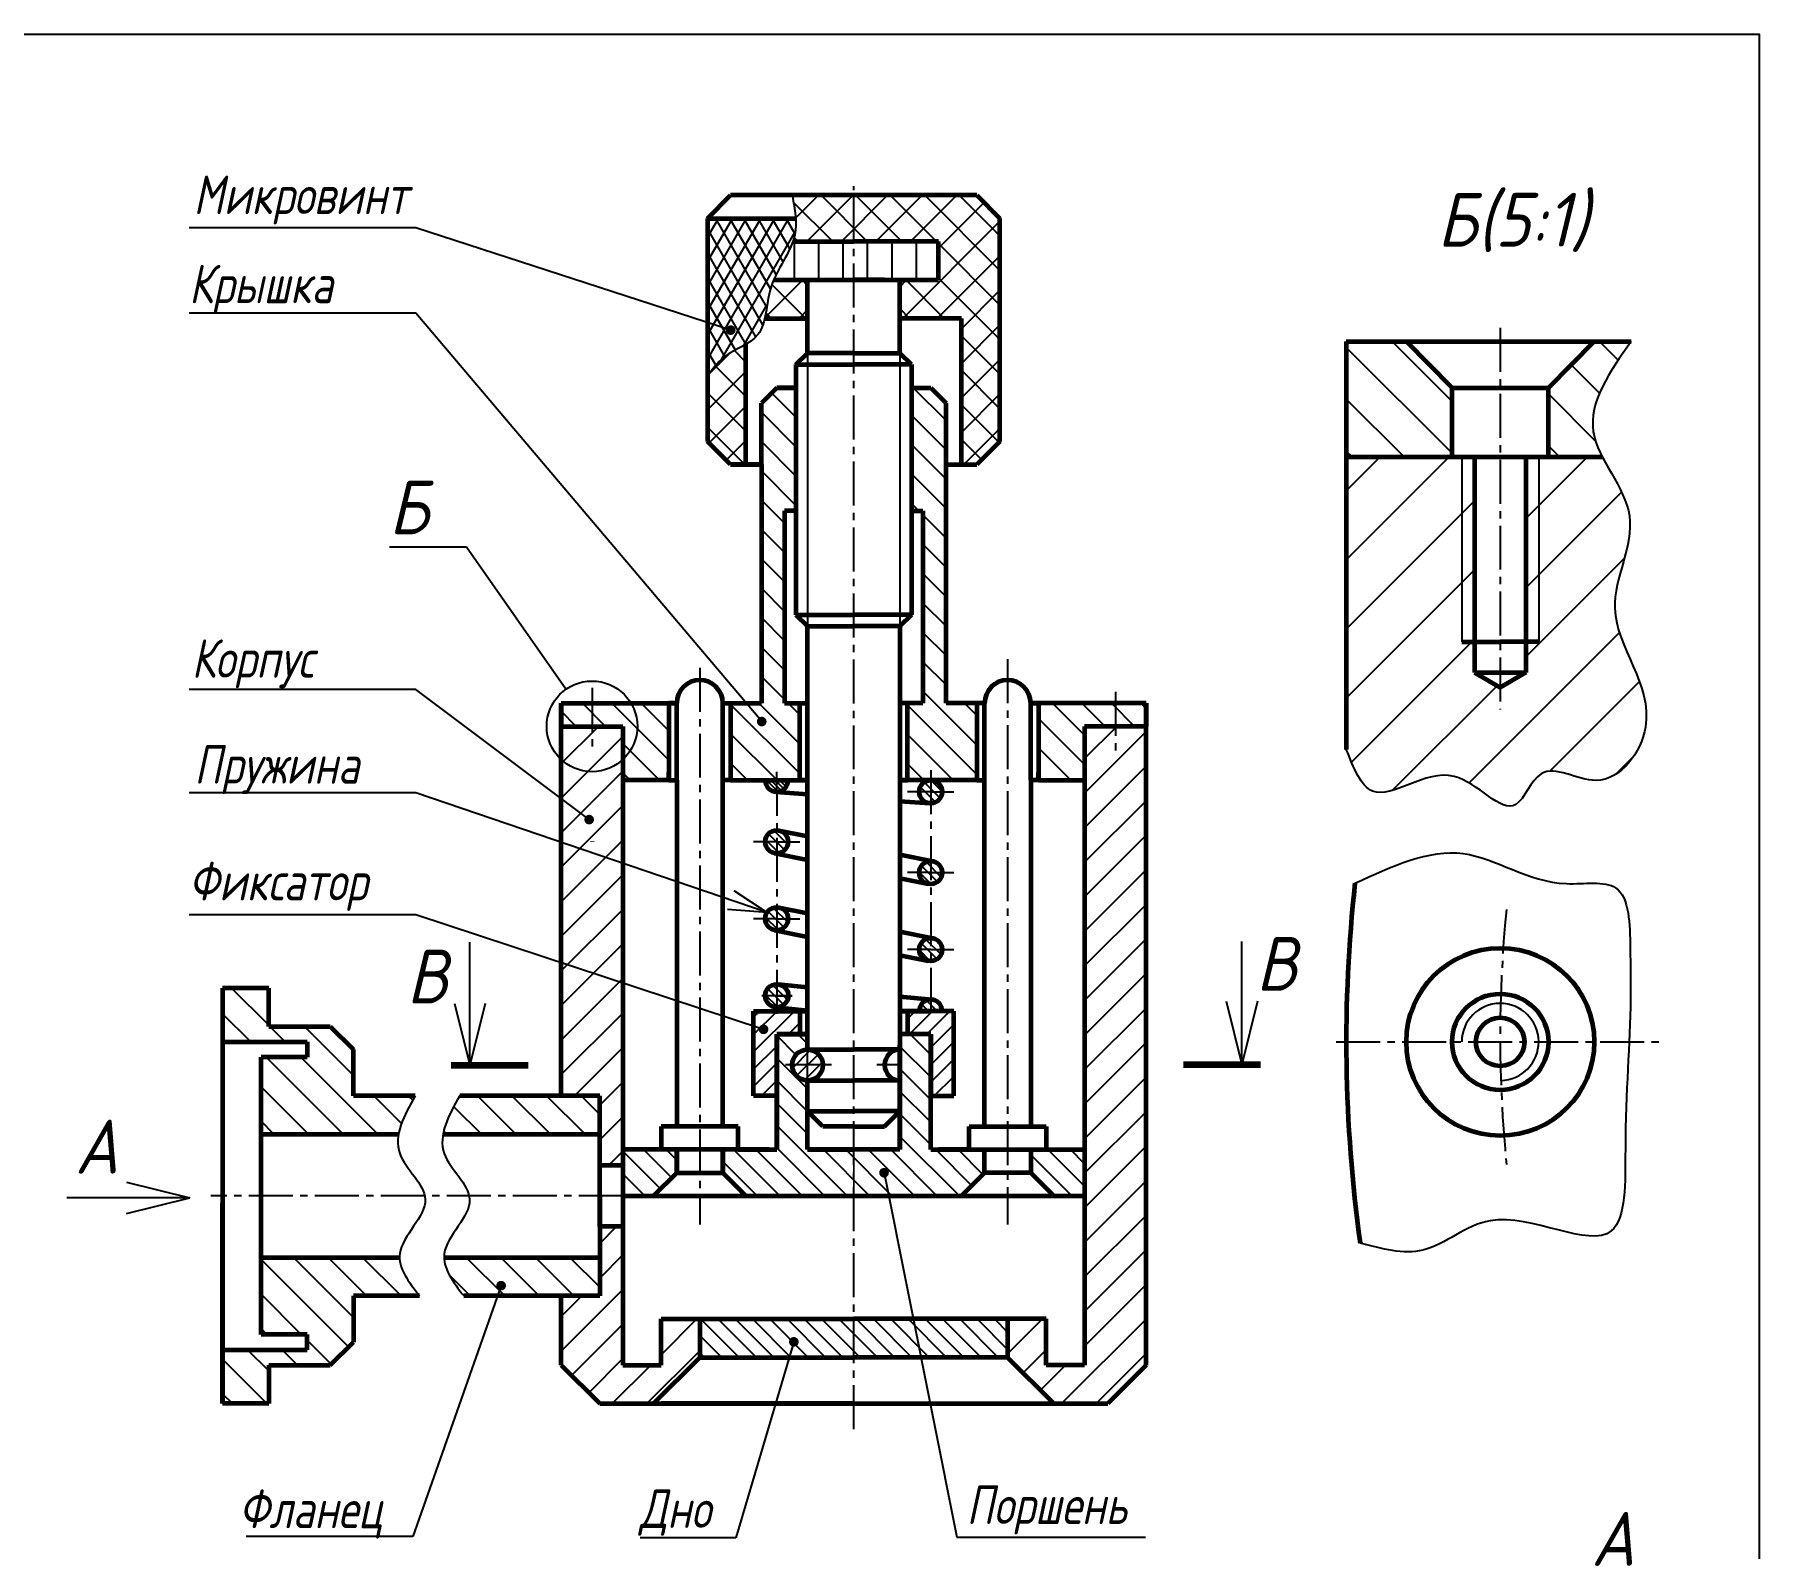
# Model space of a CAD drawing. Header units: millimetres. Extents: x 0 to 420, y 0 to 314.
# Drawn here: x 195.9 to 420, y 100.3 to 297 of the extents above; entities that cross this region are included whole.
import ezdxf

# ---------------------------------------------------------------- set-up
doc = ezdxf.new("R2010")
doc.units = ezdxf.units.MM
doc.header["$LTSCALE"] = 0.5
doc.linetypes.add('CENTER2', pattern=[28.575, 19.05, -3.175, 3.175, -3.175])
doc.layers.get('0').update_dxf_attribs({"linetype": 'CONTINUOUS', "lineweight": 60})
doc.styles.get("Standard").update_dxf_attribs({"font": 'isocpeui.ttf', "width": 0.9})
doc.dimstyles.new('ESKD_standart', dxfattribs={"dimtxt": 5, "dimasz": 5, "dimexe": 2, "dimexo": 0, "dimgap": 1, "dimtad": 1, "dimtoh": 1, "dimdec": 0, "dimzin": 1, "dimdsep": 46, "dimtxsty": 'Standard', "dimcen": 3, "dimdle": 1.25, "dimadec": 0, "dimazin": 0, "dimtfac": 1, "dimtdec": 0, "dimtmove": 0, "dimatfit": 3, "dimldrblk": 'DOT', "dimfxl": 0, "dimtvp": 1.5, "dimtolj": 1, "dimtzin": 1, "dimarcsym": 0})
pattern_1 = [(135, (12.7868, -8.8477), (-0.561266, -0.561266), [])]

msp = doc.modelspace()

# ---------------------------------------------------------------- hatches: boundary and pattern name
at = {"lineweight": -3}
h = msp.add_hatch(dxfattribs=at)
h.set_pattern_fill('ANSI37', style=0)
h.set_pattern_definition([(45, (12.7868, -8.8477), (-2.245064, 2.245064), []), (135, (12.7868, -8.8477), (-2.245064, -2.245064), [])])
h.paths.add_polyline_path([(321.32, 273.11), (318.32, 276.11), (302.32, 276.11), (302.32, 270.11), (313.32, 270.11), (313.32, 265.11), (308.32, 265.11), (308.32, 260.11), (316.32, 260.11), (316.32, 241.11), (318.32, 241.11), (321.32, 244.11)])
edge = h.paths.add_edge_path()
edge.add_line((302.32, 276.11), (294.35, 276.11))
edge.add_spline(control_points=[(294.36, 276.04), (294.54, 275.06), (294.71, 274.07), (294.76, 273.11)], knot_values=[0, 0, 0, 0, 2.880133, 2.880133, 2.880133, 2.880133], degree=3, periodic=0)
edge.add_spline(control_points=[(294.76, 273.11), (294.81, 272.38), (294.78, 271.35), (294.51, 270.39), (294.41, 270.11)], knot_values=[2.880133, 2.880133, 2.880133, 2.880133, 5.07879, 6.017923, 6.017923, 6.017923, 6.017923], degree=3, periodic=0)
edge.add_line((294.41, 270.11), (302.32, 270.11))
edge.add_line((302.32, 270.11), (302.32, 276.11))
edge = h.paths.add_edge_path()
edge.add_line((296.32, 265.11), (291.92, 265.11))
edge.add_spline(control_points=[(291.92, 265.11), (291.78, 264.77), (291.19, 263.18), (291.06, 261.36), (290.77, 260.11)], knot_values=[11.582371, 11.582371, 11.582371, 11.582371, 12.645876, 16.504937, 16.504937, 16.504937, 16.504937], degree=3, periodic=0)
edge.add_line((290.77, 260.11), (296.32, 260.11))
edge.add_line((296.32, 260.11), (296.32, 265.11))
edge = h.paths.add_edge_path()
edge.add_spline(control_points=[(288.32, 256.76), (287.39, 256.21), (285.27, 255.24), (283.96, 253.52), (283.32, 252.64)], knot_values=[21.007656, 21.007656, 21.007656, 21.007656, 24.212361, 27.456254, 27.456254, 27.456254, 27.456254], degree=3, periodic=0)
edge.add_line((283.32, 252.64), (283.32, 244.11))
edge.add_line((283.32, 244.11), (286.32, 241.11))
edge.add_line((286.32, 241.11), (288.32, 241.11))
edge.add_line((288.32, 241.11), (288.32, 256.76))
h = msp.add_hatch(dxfattribs=at)
h.set_pattern_fill('LINE', scale=0.5, angle=60, style=0)
h.set_pattern_definition([(60, (158.0794, -3.4119), (-1.374815, 0.79375), [])])
edge = h.paths.add_edge_path()
edge.add_spline(control_points=[(283.32, 252.64), (283.96, 253.52), (285.68, 255.79), (291.17, 257.46), (290.75, 264.92), (294.71, 269.2), (294.81, 272.38), (294.76, 273.11)], knot_values=[2.880133, 2.880133, 2.880133, 2.880133, 6.124026, 11.401674, 17.690511, 25.257597, 27.456254, 27.456254, 27.456254, 27.456254], degree=3, periodic=0)
edge.add_line((294.76, 273.11), (283.32, 273.11))
edge.add_line((283.32, 273.11), (283.32, 252.64))
h = msp.add_hatch(dxfattribs=at)
h.set_pattern_fill('LINE', scale=0.5, angle=300, style=0)
h.set_pattern_definition([(300, (158.0794, -3.4119), (1.374815, 0.79375), [])])
edge = h.paths.add_edge_path()
edge.add_spline(control_points=[(283.32, 252.64), (283.96, 253.52), (285.68, 255.79), (291.17, 257.46), (290.75, 264.92), (294.71, 269.2), (294.81, 272.38), (294.76, 273.11)], knot_values=[2.880133, 2.880133, 2.880133, 2.880133, 6.124026, 11.401674, 17.690511, 25.257597, 27.456254, 27.456254, 27.456254, 27.456254], degree=3, periodic=0)
edge.add_line((294.76, 273.11), (283.32, 273.11))
edge.add_line((283.32, 273.11), (283.32, 252.64))
at = {"linetype": 'Continuous', "lineweight": -3}
h = msp.add_hatch(dxfattribs=at)
h.set_pattern_fill('ANSI31', angle=45, style=0)
h.set_pattern_definition([(90, (158.0794, -3.412), (-3.175, 7e-16), [])])
h.paths.add_polyline_path([(313.32, 270.11), (309.31, 270.11, -0.155178), (309.91, 268.23, -0.332352), (307.58, 265.11), (313.32, 265.11)])
h.paths.add_polyline_path([(309.91, 268.23, 0.155178), (309.31, 270.11), (302.32, 270.11, 0.171649), (303.4, 268.23, 0.332352), (305.73, 265.11), (307.58, 265.11, 0.332352)])
h.paths.add_polyline_path([(303.4, 268.23, -0.155178), (304, 270.11), (302.32, 270.11), (302.32, 265.11), (305.73, 265.11, -0.332352)], flags=17)
edge = h.paths.add_edge_path()
edge.add_line((302.32, 270.11), (294.41, 270.11))
edge.add_spline(control_points=[(294.41, 270.11), (293.83, 268.43), (292.67, 266.87), (291.92, 265.11)], knot_values=[6.017923, 6.017923, 6.017923, 6.017923, 11.582371, 11.582371, 11.582371, 11.582371], degree=3, periodic=0)
edge.add_line((291.92, 265.11), (302.32, 265.11))
edge.add_line((302.32, 265.11), (302.32, 270.11))
at = {"lineweight": -3}
h = msp.add_hatch(dxfattribs=at)
h.set_pattern_fill('ANSI31', scale=1.5, angle=90, style=0)
h.set_pattern_definition([(135, (4.0784, -7.789), (-3.367596, -3.367596), [])])
h.paths.add_polyline_path([(380.07, 253.33), (376.32, 257.11), (366.32, 257.11), (366.32, 242.11), (380.07, 242.11)])
h.paths.add_polyline_path([(398.51, 257.11), (392.57, 251.11), (392.57, 242.11), (399.6, 242.11), (399.57, 242.17), (399.54, 242.22), (399.51, 242.28), (399.48, 242.34), (399.45, 242.4), (399.42, 242.46), (399.4, 242.51), (399.37, 242.57), (399.34, 242.63), (399.31, 242.69), (399.28, 242.74), (399.26, 242.8), (399.23, 242.86), (399.2, 242.92), (399.18, 242.97), (399.15, 243.03), (399.13, 243.09), (399.1, 243.15), (399.08, 243.2), (399.05, 243.26), (399.03, 243.32), (399, 243.38), (398.98, 243.44), (398.96, 243.49), (398.93, 243.55), (398.91, 243.61), (398.89, 243.67), (398.87, 243.72), (398.84, 243.78), (398.82, 243.84), (398.8, 243.9), (398.78, 243.95), (398.76, 244.01), (398.74, 244.07), (398.72, 244.13), (398.7, 244.19), (398.68, 244.24), (398.67, 244.3), (398.65, 244.36), (398.63, 244.42), (398.61, 244.47), (398.6, 244.53), (398.58, 244.59), (398.57, 244.65), (398.55, 244.71), (398.54, 244.76), (398.52, 244.82), (398.51, 244.88), (398.49, 244.94), (398.48, 244.99), (398.47, 245.05), (398.46, 245.11), (398.45, 245.17), (398.43, 245.23), (398.42, 245.28), (398.41, 245.34), (398.4, 245.4), (398.4, 245.46), (398.39, 245.52), (398.38, 245.57), (398.37, 245.63), (398.36, 245.69), (398.36, 245.75), (398.35, 245.81), (398.35, 245.86), (398.34, 245.92), (398.34, 245.98), (398.33, 246.04), (398.33, 246.1), (398.33, 246.15), (398.32, 246.21), (398.32, 246.27), (398.32, 246.33), (398.32, 246.39), (398.32, 246.44), (398.32, 246.5), (398.32, 246.56), (398.32, 246.62), (398.32, 246.68), (398.32, 246.74), (398.32, 246.79), (398.33, 246.85), (398.33, 246.91), (398.33, 246.97), (398.34, 247.03), (398.34, 247.09), (398.35, 247.14), (398.35, 247.2), (398.36, 247.26), (398.36, 247.32), (398.37, 247.38), (398.38, 247.44), (398.38, 247.49), (398.39, 247.55), (398.4, 247.61), (398.41, 247.67), (398.42, 247.73), (398.43, 247.79), (398.44, 247.84), (398.45, 247.9), (398.46, 247.96), (398.47, 248.02), (398.48, 248.08), (398.49, 248.14), (398.5, 248.2), (398.51, 248.25), (398.53, 248.31), (398.54, 248.37), (398.55, 248.43), (398.57, 248.49), (398.58, 248.55), (398.6, 248.61), (398.61, 248.66), (398.63, 248.72), (398.64, 248.78), (398.66, 248.84), (398.68, 248.9), (398.69, 248.96), (398.71, 249.02), (398.73, 249.07), (398.75, 249.13), (398.77, 249.19), (398.78, 249.25), (398.8, 249.31), (398.82, 249.37), (398.84, 249.43), (398.86, 249.48), (398.88, 249.54), (398.9, 249.6), (398.92, 249.66), (398.95, 249.72), (398.97, 249.78), (398.99, 249.84), (399.01, 249.9), (399.04, 249.96), (399.06, 250.01), (399.08, 250.07), (399.11, 250.13), (399.13, 250.19), (399.15, 250.25), (399.18, 250.31), (399.2, 250.37), (399.23, 250.43), (399.25, 250.48), (399.28, 250.54), (399.3, 250.6), (399.33, 250.66), (399.36, 250.72), (399.38, 250.78), (399.41, 250.84), (399.44, 250.9), (399.47, 250.96), (399.49, 251.01), (399.52, 251.07), (399.55, 251.13), (399.58, 251.19), (399.61, 251.25), (399.64, 251.31), (399.67, 251.37), (399.7, 251.43), (399.73, 251.49), (399.76, 251.55), (399.79, 251.6), (399.82, 251.66), (399.85, 251.72), (399.88, 251.78), (399.91, 251.84), (399.94, 251.9), (399.97, 251.96), (400.01, 252.02), (400.04, 252.08), (400.07, 252.14), (400.1, 252.19), (400.14, 252.25), (400.17, 252.31), (400.2, 252.37), (400.24, 252.43), (400.27, 252.49), (400.3, 252.55), (400.34, 252.61), (400.37, 252.67), (400.41, 252.73), (400.44, 252.79), (400.48, 252.84), (400.51, 252.9), (400.55, 252.96), (400.58, 253.02), (400.62, 253.08), (400.65, 253.14), (400.69, 253.2), (400.73, 253.26), (400.76, 253.32), (400.8, 253.38), (400.84, 253.44), (400.87, 253.49), (400.91, 253.55), (400.95, 253.61), (400.98, 253.67), (401.02, 253.73), (401.06, 253.79), (401.1, 253.85), (401.13, 253.91), (401.17, 253.97), (401.21, 254.03), (401.25, 254.09), (401.29, 254.15), (401.32, 254.21), (401.36, 254.26), (401.4, 254.32), (401.44, 254.38), (401.48, 254.44), (401.52, 254.5), (401.56, 254.56), (401.6, 254.62), (401.64, 254.68), (401.68, 254.74), (401.72, 254.8), (401.76, 254.86), (401.8, 254.92), (401.84, 254.97), (401.88, 255.03), (401.92, 255.09), (401.96, 255.15), (402, 255.21), (402.04, 255.27), (402.08, 255.33), (402.12, 255.39), (402.16, 255.45), (402.2, 255.51), (402.24, 255.57), (402.28, 255.63), (402.32, 255.69), (402.36, 255.75), (402.4, 255.8), (402.44, 255.86), (402.49, 255.92), (402.53, 255.98), (402.57, 256.04), (402.61, 256.1), (402.65, 256.16), (402.69, 256.22), (402.73, 256.28), (402.77, 256.34), (402.82, 256.4), (402.86, 256.46), (402.9, 256.52), (402.94, 256.58), (402.98, 256.63), (403.02, 256.69), (403.07, 256.75), (403.11, 256.81), (403.15, 256.87), (403.19, 256.93), (403.23, 256.99), (403.27, 257.05), (403.32, 257.11)])
at = {"lineweight": -3, "ltscale": 0.3}
h = msp.add_hatch(dxfattribs=at)
h.set_pattern_fill('ANSI31', scale=0.85, angle=90, style=0)
h.set_pattern_definition([(135, (12.7868, -8.8477), (-1.908304, -1.908304), [])])
h.paths.add_polyline_path([(273.39, 210.11), (268.32, 210.11), (268.32, 207.11), (272.32, 207.11), (272.32, 202.78, 0.209097), (274.21, 207.11, 0.13436)])
h.paths.add_polyline_path([(268.32, 210.11), (264.32, 210.11), (264.32, 207.11), (268.32, 207.11)])
h.paths.add_polyline_path([(278.32, 210.11), (273.39, 210.11, -0.13436), (274.21, 207.11, -0.209097), (272.32, 202.78), (272.32, 200.11), (278.32, 200.11)])
h.paths.add_polyline_path([(295.32, 210.11), (293.32, 210.11), (293.32, 235.11), (294.82, 235.11), (294.82, 251.11), (292.32, 251.11), (290.32, 249.11), (290.32, 241.11), (290.32, 210.11), (286.32, 210.11), (286.32, 200.11), (295.32, 200.11)])
h.paths.add_polyline_path([(314.32, 241.11), (314.32, 249.11), (312.32, 251.11), (309.82, 251.11), (309.82, 235.11), (311.32, 235.11), (311.32, 210.11), (309.32, 210.11), (309.32, 200.11), (318.32, 200.11), (318.32, 210.11), (314.32, 210.11)])
h.paths.add_polyline_path([(336.32, 210.11), (326.32, 210.11), (326.32, 200.11), (332.32, 200.11), (332.32, 207.11), (336.32, 207.11)])
h.paths.add_polyline_path([(340.32, 210.11), (336.32, 210.11), (336.32, 207.11), (340.32, 207.11)])
at = {"lineweight": -3}
h = msp.add_hatch(dxfattribs=at)
h.set_pattern_fill('ANSI31', scale=2, style=0)
h.set_pattern_definition([(45, (4.0784, -7.789), (-4.49013, 4.49013), [])])
h.paths.add_polyline_path([(382.98, 214.11), (382.98, 218.11), (381.32, 218.11), (381.32, 242.11), (366.32, 242.11), (366.32, 204.11), (366.46, 203.74), (366.61, 203.37), (366.76, 203.01), (366.91, 202.65), (367.06, 202.3), (367.21, 201.95), (367.37, 201.61), (367.53, 201.29), (367.69, 200.97), (367.86, 200.67), (368.03, 200.38), (368.21, 200.1), (368.39, 199.85), (368.58, 199.61), (368.77, 199.39), (368.97, 199.19), (369.18, 199.02), (369.4, 198.87), (369.63, 198.75), (369.86, 198.65), (370.11, 198.58), (370.36, 198.53), (370.62, 198.51), (370.89, 198.51), (371.16, 198.53), (371.45, 198.57), (371.74, 198.63), (372.03, 198.7), (372.34, 198.79), (372.65, 198.89), (372.96, 198.99), (373.28, 199.11), (373.6, 199.23), (373.93, 199.36), (374.27, 199.49), (374.6, 199.62), (374.94, 199.76), (375.29, 199.89), (375.63, 200.02), (375.98, 200.14), (376.34, 200.26), (376.69, 200.37), (377.04, 200.47), (377.4, 200.55), (377.76, 200.63), (378.11, 200.68), (378.47, 200.73), (378.83, 200.75), (379.18, 200.75), (379.54, 200.73), (379.9, 200.69), (380.25, 200.62), (380.6, 200.53), (380.95, 200.41), (381.3, 200.27), (381.64, 200.11), (381.98, 199.93), (382.32, 199.74), (382.66, 199.53), (382.99, 199.31), (383.32, 199.09), (383.64, 198.87), (383.96, 198.64), (384.28, 198.41), (384.59, 198.19), (384.9, 197.97), (385.2, 197.77), (385.49, 197.57), (385.78, 197.39), (386.07, 197.23), (386.35, 197.08), (386.62, 196.96), (386.89, 196.86), (387.15, 196.8), (387.4, 196.76), (387.64, 196.75), (387.88, 196.78), (388.11, 196.85), (388.34, 196.96), (388.55, 197.11), (388.76, 197.3), (388.96, 197.52), (389.16, 197.77), (389.36, 198.04), (389.55, 198.33), (389.75, 198.63), (389.94, 198.94), (390.14, 199.25), (390.34, 199.55), (390.55, 199.85), (390.76, 200.13), (390.98, 200.39), (391.21, 200.62), (391.45, 200.82), (391.7, 200.99), (391.96, 201.12), (392.23, 201.21), (392.52, 201.27), (392.81, 201.29), (393.12, 201.3), (393.43, 201.27), (393.75, 201.23), (394.07, 201.17), (394.4, 201.09), (394.74, 201), (395.08, 200.9), (395.42, 200.8), (395.77, 200.69), (396.12, 200.58), (396.47, 200.48), (396.82, 200.38), (397.17, 200.29), (397.52, 200.21), (397.87, 200.15), (398.22, 200.11), (398.56, 200.08), (398.9, 200.09), (399.23, 200.11), (399.56, 200.16), (399.88, 200.24), (400.2, 200.33), (400.51, 200.45), (400.82, 200.59), (401.11, 200.75), (401.4, 200.93), (401.69, 201.13), (401.96, 201.34), (402.23, 201.57), (402.49, 201.81), (402.74, 202.06), (402.98, 202.33), (403.21, 202.62), (403.43, 202.91), (403.64, 203.21), (403.84, 203.52), (404.02, 203.84), (404.2, 204.16), (404.37, 204.49), (404.52, 204.83), (404.66, 205.17), (404.79, 205.52), (404.9, 205.86), (405, 206.21), (405.09, 206.55), (405.16, 206.9), (405.22, 207.24), (405.26, 207.59), (405.29, 207.93), (405.31, 208.26), (405.31, 208.6), (405.3, 208.93), (405.28, 209.27), (405.25, 209.6), (405.21, 209.93), (405.16, 210.25), (405.1, 210.58), (405.03, 210.9), (404.95, 211.23), (404.86, 211.55), (404.77, 211.87), (404.67, 212.19), (404.56, 212.51), (404.45, 212.82), (404.33, 213.14), (404.21, 213.45), (404.09, 213.77), (403.96, 214.08), (403.82, 214.4), (403.69, 214.71), (403.55, 215.02), (403.42, 215.33), (403.28, 215.64), (403.14, 215.95), (403, 216.26), (402.87, 216.57), (402.73, 216.88), (402.6, 217.19), (402.47, 217.5), (402.34, 217.81), (402.22, 218.12), (402.1, 218.43), (401.99, 218.74), (401.88, 219.05), (401.77, 219.36), (401.68, 219.67), (401.59, 219.98), (401.5, 220.29), (401.43, 220.61), (401.36, 220.92), (401.31, 221.24), (401.26, 221.55), (401.23, 221.87), (401.2, 222.18), (401.19, 222.5), (401.18, 222.82), (401.19, 223.14), (401.21, 223.46), (401.24, 223.79), (401.28, 224.11), (401.32, 224.43), (401.38, 224.76), (401.44, 225.08), (401.51, 225.41), (401.58, 225.74), (401.66, 226.06), (401.74, 226.39), (401.82, 226.72), (401.91, 227.05), (402, 227.37), (402.09, 227.7), (402.18, 228.03), (402.28, 228.36), (402.37, 228.69), (402.46, 229.02), (402.54, 229.34), (402.63, 229.67), (402.71, 230), (402.79, 230.33), (402.86, 230.65), (402.93, 230.98), (402.99, 231.3), (403.04, 231.63), (403.08, 231.95), (403.12, 232.27), (403.15, 232.6), (403.17, 232.92), (403.18, 233.24), (403.17, 233.56), (403.16, 233.88), (403.13, 234.19), (403.09, 234.51), (403.03, 234.82), (402.97, 235.14), (402.89, 235.45), (402.8, 235.76), (402.69, 236.07), (402.58, 236.38), (402.46, 236.69), (402.33, 237), (402.2, 237.3), (402.05, 237.61), (401.9, 237.91), (401.75, 238.21), (401.59, 238.52), (401.43, 238.82), (401.26, 239.12), (401.09, 239.42), (400.92, 239.72), (400.75, 240.02), (400.58, 240.32), (400.41, 240.62), (400.24, 240.92), (400.07, 241.22), (399.91, 241.51), (399.75, 241.81), (399.6, 242.11), (391.32, 242.11), (391.32, 218.11), (389.65, 218.11), (389.65, 214.11), (386.32, 212.15)])
h.paths.add_polyline_path([(382.98, 218.11), (382.98, 242.11), (381.32, 242.11), (381.32, 218.11)])
h.paths.add_polyline_path([(389.65, 242.11), (389.65, 218.11), (391.32, 218.11), (391.32, 242.11)])
at = {"lineweight": -3, "ltscale": 0.3}
h = msp.add_hatch(dxfattribs=at)
h.set_pattern_fill('ANSI31', style=0)
h.set_pattern_definition([(45, (12.7868, -8.8477), (-2.245064, 2.245064), [])])
h.paths.add_polyline_path([(272.32, 202.78, -0.391485), (264.32, 202.78), (264.32, 159.11), (269.32, 159.11), (269.32, 150.11), (272.32, 150.11), (272.32, 152.11)])
h.paths.add_polyline_path([(272.32, 202.78), (272.32, 207.11), (264.32, 207.11), (264.32, 202.78, 0.391485)])
h.paths.add_polyline_path([(269.32, 133.11), (264.32, 133.11), (264.32, 124.11), (269.32, 119.11), (276.32, 119.11), (282.32, 125.11), (282.32, 130.11), (277.32, 130.11), (277.32, 124.11), (272.32, 124.11), (272.32, 142.11), (269.32, 142.11)])
h.paths.add_polyline_path([(328.32, 119.11), (335.32, 119.11), (340.32, 124.11), (340.32, 207.11), (332.32, 207.11), (332.32, 124.11), (327.32, 124.11), (327.32, 130.11), (322.32, 130.11), (322.32, 125.11)])
at = {"lineweight": -3}
h = msp.add_hatch(dxfattribs=at)
h.set_pattern_fill('ANSI31', scale=0.25, angle=90, style=0)
h.set_pattern_definition(pattern_1)
edge = h.paths.add_edge_path()
edge.add_arc((312.32, 198.61), 1.5, 0, 360)
edge = h.paths.add_edge_path()
edge.add_arc((312.32, 188.11), 1.5, 0, 360)
edge = h.paths.add_edge_path()
edge.add_arc((292.31, 192.11), 1.5, 0, 360)
edge = h.paths.add_edge_path()
edge.add_arc((292.31, 200.11), 1.5, 180, 360)
h = msp.add_hatch(dxfattribs=at)
h.set_pattern_fill('ANSI31', scale=0.25, angle=90, style=0)
h.paths.add_polyline_path([(293.81, 200.11), (292.31, 200.11), (292.31, 198.61, 0.414204)])
h.paths.add_polyline_path([(292.31, 200.11), (290.81, 200.11, 0.414223), (292.31, 198.61)])
h = msp.add_hatch(dxfattribs=at)
h.set_pattern_fill('ANSI31', scale=0.25, angle=90, style=0)
h.set_pattern_definition(pattern_1)
edge = h.paths.add_edge_path()
edge.add_arc((292.31, 182.11), 1.5, 0, 360)
edge = h.paths.add_edge_path()
edge.add_arc((312.32, 178.11), 1.5, 0, 360)
at = {"lineweight": -3, "ltscale": 0.3}
h = msp.add_hatch(dxfattribs=at)
h.set_pattern_fill('ANSI31', angle=90, style=0)
h.set_pattern_definition([(135, (12.7868, -8.8477), (-2.245064, -2.245064), [])])
edge = h.paths.add_edge_path()
edge.add_spline(control_points=[(245.91, 133.11), (244.62, 134.77), (243.34, 136.43), (243.31, 138.11)], knot_values=[22.899261, 22.899261, 22.899261, 22.899261, 28.422515, 28.422515, 28.422515, 28.422515], degree=3, periodic=0)
edge.add_line((243.31, 138.11), (225.32, 138.11))
edge.add_line((225.32, 138.11), (225.32, 128.11))
edge.add_line((225.32, 128.11), (231.32, 128.11))
edge.add_line((231.32, 128.11), (231.32, 126.11))
edge.add_line((231.32, 126.11), (220.32, 126.11))
edge.add_line((220.32, 126.11), (220.32, 119.11))
edge.add_line((220.32, 119.11), (226.32, 119.11))
edge.add_line((226.32, 119.11), (226.32, 124.11))
edge.add_line((226.32, 124.11), (234.32, 124.11))
edge.add_line((234.32, 124.11), (237.32, 127.11))
edge.add_line((237.32, 127.11), (237.32, 133.11))
edge.add_line((237.32, 133.11), (245.91, 133.11))
edge = h.paths.add_edge_path()
edge.add_spline(control_points=[(243.19, 154.11), (243.48, 155.73), (244.41, 157.42), (245.35, 159.11)], knot_values=[0, 0, 0, 0, 5.09242, 5.09242, 5.09242, 5.09242], degree=3, periodic=0)
edge.add_line((245.35, 159.11), (237.32, 159.11))
edge.add_line((237.32, 159.11), (237.32, 165.11))
edge.add_line((237.32, 165.11), (234.32, 168.11))
edge.add_line((234.32, 168.11), (226.32, 168.11))
edge.add_line((226.32, 168.11), (226.32, 173.11))
edge.add_line((226.32, 173.11), (220.32, 173.11))
edge.add_line((220.32, 173.11), (220.32, 166.11))
edge.add_line((220.32, 166.11), (231.32, 166.11))
edge.add_line((231.32, 166.11), (231.32, 164.11))
edge.add_line((231.32, 164.11), (225.32, 164.11))
edge.add_line((225.32, 164.11), (225.32, 155.11))
edge.add_line((225.32, 155.11), (225.32, 154.11))
edge.add_line((225.32, 154.11), (243.19, 154.11))
edge = h.paths.add_edge_path()
edge.add_line((269.32, 159.11), (251.13, 159.11))
edge.add_spline(control_points=[(251.13, 159.1), (250.19, 157.42), (249.26, 155.73), (248.96, 154.11)], knot_values=[0, 0, 0, 0, 5.086029, 5.086029, 5.086029, 5.086029], degree=3, periodic=0)
edge.add_line((248.96, 154.11), (269.32, 154.11))
edge.add_line((269.32, 154.11), (269.32, 159.11))
edge = h.paths.add_edge_path()
edge.add_line((269.32, 138.11), (249.09, 138.11))
edge.add_spline(control_points=[(249.09, 138.11), (249.11, 136.43), (250.4, 134.77), (251.68, 133.11)], knot_values=[22.892542, 22.892542, 22.892542, 22.892542, 28.415733, 28.415733, 28.415733, 28.415733], degree=3, periodic=0)
edge.add_line((251.68, 133.11), (269.32, 133.11))
edge.add_line((269.32, 133.11), (269.32, 138.11))
at = {"lineweight": -3}
h = msp.add_hatch(dxfattribs=at)
h.set_pattern_fill('ANSI31', scale=0.25, angle=90, style=0)
h.set_pattern_definition(pattern_1)
edge = h.paths.add_edge_path()
edge.add_arc((292.32, 172.11), 1.5, 0, 360)
edge = h.paths.add_edge_path()
edge.add_arc((312.32, 170.11), 1.5, 0, 180)
h = msp.add_hatch(dxfattribs=at)
h.set_pattern_fill('ANSI31', scale=0.25, angle=90, style=0)
h.set_pattern_definition(pattern_1)
h.paths.add_polyline_path([(312.32, 171.61), (312.32, 171.61, 0.414214), (310.82, 170.11), (312.32, 170.11)])
h.paths.add_polyline_path([(312.32, 171.61), (312.32, 170.11), (313.82, 170.11, 0.414204)])
h = msp.add_hatch(dxfattribs=at)
h.set_pattern_fill('ANSI31', scale=0.5, style=0)
h.set_pattern_definition([(45, (10, 0), (-1.122532, 1.122532), [])])
h.paths.add_polyline_path([(312.32, 159.11), (315.32, 159.11), (315.32, 170.11), (309.32, 170.11), (309.32, 167.11), (312.32, 167.11)])
h.paths.add_polyline_path([(292.32, 167.11), (295.32, 167.11), (295.32, 170.11), (292.32, 170.11), (289.32, 170.11), (289.32, 159.11), (292.32, 159.11)])
h = msp.add_hatch(dxfattribs=at)
h.set_pattern_fill('ANSI31', scale=0.65, angle=90, style=0)
h.set_pattern_definition([(135, (12.7868, -8.8477), (-1.459292, -1.459292), [])])
h.paths.add_polyline_path([(272.32, 152.11), (272.32, 146.11), (276.32, 146.11), (279.32, 149.11), (279.32, 152.11), (277.32, 152.11)])
h.paths.add_polyline_path([(296.32, 152.11), (296.32, 161.11, -0.414214), (294.32, 163.11, -0.414214), (296.32, 165.11), (296.32, 165.86), (296.32, 167.11), (292.32, 167.11), (292.32, 152.11), (291.32, 152.11), (287.32, 152.11), (285.32, 152.11), (285.32, 149.11), (288.32, 146.11), (302.32, 146.11), (302.32, 152.11)])
h.paths.add_polyline_path([(316.32, 146.11), (319.32, 149.11), (319.32, 152.11), (313.32, 152.11), (312.32, 152.11), (312.32, 167.11), (308.32, 167.11), (308.32, 152.11), (302.32, 152.11), (302.32, 146.11)])
h.paths.add_polyline_path([(328.32, 146.11), (332.32, 146.11), (332.32, 152.11), (325.32, 152.11), (325.32, 149.11)])
at = {"linetype": 'Continuous', "lineweight": -3}
h = msp.add_hatch(dxfattribs=at)
h.set_pattern_fill('ANSI31', scale=0.35, style=0)
h.set_pattern_definition([(45, (12.7868, -8.8477), (-0.7857724, 0.7857724), [])])
h.paths.add_polyline_path([(298.32, 163.11, 0.414214), (296.32, 165.11), (296.32, 163.11)])
h.paths.add_polyline_path([(296.32, 163.11), (296.32, 165.11, 0.414214), (294.32, 163.11)])
h.paths.add_polyline_path([(296.32, 163.11), (294.32, 163.11, 0.414214), (296.32, 161.11)])
h.paths.add_polyline_path([(298.32, 163.11), (296.32, 163.11), (296.32, 161.11, 0.414214)])
at = {"lineweight": -3}
h = msp.add_hatch(dxfattribs=at)
h.set_pattern_fill('ANSI31', scale=0.5, angle=90, style=0)
h.set_pattern_definition([(135, (12.7868, -8.8477), (-1.122532, -1.122532), [])])
h.paths.add_polyline_path([(282.32, 130.11), (282.32, 125.11), (302.32, 125.11), (302.32, 130.11)])
h.paths.add_polyline_path([(302.32, 130.11), (302.32, 125.11), (322.32, 125.11), (322.32, 130.11)])

# ---------------------------------------------------------------- linework, layer by layer
at = {"color": 7, "lineweight": 60, "ltscale": 0.3}
for p, q in [((283.32, 273.11), (286.32, 276.11)), ((302.32, 276.11), (286.32, 276.11)), ((318.32, 276.11), (302.32, 276.11)), ((318.32, 276.11), (321.32, 273.11)), ((283.32, 273.11), (283.32, 244.11)), ((283.32, 273.11), (294.76, 273.11)), ((321.32, 244.11), (321.32, 273.11)), ((294.41, 270.11), (302.32, 270.11)), ((313.32, 270.11), (302.32, 270.11)), ((313.32, 265.11), (313.32, 270.11)), ((291.92, 265.11), (313.32, 265.11)), ((296.32, 255.61), (296.32, 265.11)), ((306.32, 265.11), (302.32, 265.11)), ((308.32, 255.61), (308.32, 265.11)), ((290.77, 260.11), (296.32, 260.11)), ((316.32, 260.11), (308.32, 260.11)), ((316.32, 241.11), (316.32, 260.11)), ((288.32, 241.11), (288.32, 256.76)), ((294.82, 254.11), (296.32, 255.61)), ((302.32, 255.61), (296.32, 255.61)), ((302.32, 255.61), (308.32, 255.61)), ((309.82, 254.11), (308.32, 255.61)), ((366.32, 257.11), (403.32, 257.11)), ((366.32, 257.11), (366.32, 204.11)), ((380.07, 251.11), (374.12, 257.11)), ((392.57, 251.11), (398.51, 257.11)), ((294.82, 254.11), (294.82, 221.61)), ((294.82, 254.11), (302.32, 254.11)), ((309.82, 254.11), (302.32, 254.11)), ((309.82, 254.11), (309.82, 221.61)), ((292.32, 251.11), (290.32, 249.11)), ((292.32, 251.11), (290.32, 249.11)), ((292.32, 251.11), (294.82, 251.11)), ((294.82, 251.11), (292.32, 251.11)), ((309.82, 251.11), (312.32, 251.11)), ((312.32, 251.11), (314.32, 249.11)), ((380.07, 242.11), (380.07, 251.11)), ((380.07, 251.11), (392.57, 251.11)), ((392.57, 242.11), (392.57, 251.11)), ((290.32, 241.11), (290.32, 249.11)), ((314.32, 210.11), (314.32, 249.11)), ((286.32, 241.11), (283.32, 244.11)), ((321.32, 244.11), (318.32, 241.11)), ((366.32, 242.11), (399.6, 242.11)), ((382.98, 242.11), (382.98, 214.11)), ((389.65, 242.11), (389.65, 214.11)), ((286.32, 241.11), (290.32, 241.11)), ((290.32, 241.11), (286.32, 241.11)), ((290.32, 241.11), (286.32, 241.11)), ((290.32, 241.11), (288.32, 241.11)), ((290.32, 241.11), (290.32, 210.11)), ((314.32, 241.11), (318.32, 241.11)), ((314.32, 241.11), (318.32, 241.11)), ((314.32, 241.11), (316.32, 241.11)), ((293.32, 235.11), (293.32, 210.11)), ((294.82, 235.11), (293.32, 235.11)), ((309.82, 235.11), (311.32, 235.11)), ((311.32, 235.11), (311.32, 210.11)), ((294.82, 221.61), (296.32, 220.11)), ((294.82, 221.61), (302.32, 221.61)), ((296.32, 165.11), (296.32, 220.11)), ((296.32, 220.11), (302.32, 220.11)), ((296.32, 220.11), (302.32, 220.11)), ((309.82, 221.61), (302.32, 221.61)), ((308.32, 220.11), (302.32, 220.11)), ((308.32, 220.11), (302.32, 220.11)), ((309.82, 221.61), (308.32, 220.11)), ((308.32, 220.11), (308.32, 152.11)), ((381.32, 218.11), (386.32, 218.11)), ((391.32, 218.11), (386.32, 218.11)), ((382.98, 214.11), (389.65, 214.11)), ((382.98, 214.11), (386.32, 212.15)), ((389.65, 214.11), (386.32, 212.15)), ((264.32, 210.11), (264.32, 207.11)), ((264.32, 210.11), (279.32, 210.11)), ((264.32, 159.11), (264.32, 210.11)), ((264.32, 207.11), (264.32, 209.51)), ((268.32, 210.11), (270.22, 210.11)), ((278.32, 210.11), (278.32, 200.11)), ((279.32, 210.11), (278.32, 210.11)), ((279.32, 200.11), (279.32, 210.11)), ((285.32, 200.11), (285.32, 210.11)), ((285.32, 210.11), (286.32, 210.11)), ((285.32, 210.11), (290.32, 210.11)), ((286.32, 210.11), (286.32, 200.11)), ((293.32, 210.11), (296.32, 210.11)), ((293.32, 210.11), (296.32, 210.11)), ((295.32, 200.11), (295.32, 210.11)), ((311.32, 210.11), (308.32, 210.11)), ((309.32, 200.11), (309.32, 210.11)), ((319.32, 210.11), (314.32, 210.11)), ((319.32, 210.11), (318.32, 210.11)), ((318.32, 210.11), (318.32, 200.11)), ((319.32, 200.11), (319.32, 210.11)), ((340.32, 210.11), (325.32, 210.11)), ((325.32, 210.11), (326.32, 210.11)), ((325.32, 200.11), (325.32, 210.11)), ((326.32, 210.11), (326.32, 200.11)), ((340.32, 124.11), (340.32, 210.11)), ((340.32, 210.11), (340.32, 207.11)), ((264.32, 207.11), (272.32, 207.11)), ((272.32, 207.11), (272.32, 124.11)), ((340.32, 207.11), (332.32, 207.11)), ((332.32, 207.11), (332.32, 124.11)), ((278.32, 200.11), (272.32, 200.11)), ((278.32, 201.11), (278.32, 200.11)), ((278.32, 200.11), (278.32, 201.11)), ((278.32, 200.11), (279.32, 200.11)), ((279.32, 200.11), (279.32, 155.11)), ((285.32, 155.11), (285.32, 200.11)), ((286.32, 200.11), (285.32, 200.11)), ((286.32, 200.11), (296.32, 200.11)), ((296.32, 200.11), (295.32, 200.11)), ((318.32, 200.11), (308.32, 200.11)), ((308.32, 200.11), (309.32, 200.11)), ((318.32, 200.11), (319.32, 200.11)), ((319.32, 155.11), (319.32, 200.11)), ((326.32, 200.11), (325.32, 200.11)), ((325.32, 200.11), (325.32, 155.11)), ((326.32, 200.11), (326.32, 201.11)), ((326.32, 201.11), (326.32, 200.11)), ((326.32, 200.11), (332.32, 200.11)), ((292.2, 198.62), (296.32, 198.31)), ((308.32, 197.41), (312.2, 197.11)), ((312.32, 198.61), (312.32, 198.61)), ((292.61, 193.58), (296.32, 192.84)), ((292.02, 190.64), (296.32, 189.78)), ((308.32, 190.44), (312.61, 189.58)), ((308.32, 187.38), (312.01, 186.64)), ((292.61, 183.58), (296.32, 182.84)), ((292.02, 180.64), (296.32, 179.78)), ((308.32, 180.44), (312.61, 179.58)), ((308.32, 177.38), (312.01, 176.64)), ((220.32, 173.11), (220.32, 146.11)), ((226.32, 173.11), (220.32, 173.11)), ((226.32, 168.11), (226.32, 173.11)), ((292.46, 173.6), (296.32, 173.22)), ((292.17, 170.62), (296.32, 170.2)), ((308.32, 172.02), (312.46, 171.6)), ((226.32, 168.11), (234.32, 168.11)), ((234.32, 168.11), (237.32, 165.11)), ((289.32, 170.11), (296.32, 170.11)), ((289.32, 159.11), (289.32, 170.11)), ((296.32, 170.11), (292.32, 170.11)), ((296.32, 170.11), (295.32, 170.11)), ((295.32, 170.11), (295.32, 167.11)), ((315.32, 170.11), (308.32, 170.11)), ((308.32, 170.11), (309.32, 170.11)), ((308.32, 170.11), (312.32, 170.11)), ((309.32, 170.11), (309.32, 167.11)), ((315.32, 159.11), (315.32, 170.11)), ((220.32, 166.11), (231.32, 166.11)), ((231.32, 166.11), (231.32, 164.11)), ((296.32, 167.11), (292.32, 167.11)), ((292.32, 167.11), (292.32, 152.11)), ((312.32, 167.11), (308.32, 167.11)), ((312.32, 167.11), (308.32, 167.11)), ((308.32, 167.11), (308.32, 152.11)), ((312.32, 152.11), (312.32, 167.11)), ((312.32, 167.11), (312.32, 163.11)), ((312.32, 167.11), (312.32, 159.11)), ((312.32, 152.11), (312.32, 167.11)), ((231.32, 164.11), (225.32, 164.11)), ((225.32, 128.11), (225.32, 164.11)), ((237.32, 159.11), (237.32, 165.14)), ((237.32, 159.11), (237.32, 165.14)), ((296.32, 165.11), (302.32, 165.11)), ((308.32, 165.11), (302.32, 165.11)), ((308.32, 152.11), (308.32, 163.11)), ((296.32, 161.11), (302.32, 161.11)), ((296.32, 152.11), (296.32, 161.11)), ((308.32, 161.11), (302.32, 161.11)), ((245.35, 159.11), (237.32, 159.11)), ((269.32, 159.11), (251.13, 159.11)), ((269.32, 146.11), (269.32, 159.11)), ((292.32, 159.11), (289.32, 159.11)), ((298.32, 155.11), (296.32, 157.11)), ((296.32, 157.11), (302.32, 157.11)), ((308.32, 157.11), (302.32, 157.11)), ((306.32, 155.11), (308.32, 157.11)), ((308.32, 152.11), (308.32, 157.11)), ((312.32, 159.11), (315.32, 159.11)), ((277.32, 155.11), (277.32, 153.11)), ((279.32, 155.11), (277.32, 155.11)), ((285.32, 155.11), (279.32, 155.11)), ((287.32, 155.11), (285.32, 155.11)), ((287.32, 152.11), (287.32, 155.11)), ((302.32, 155.11), (298.32, 155.11)), ((302.32, 155.11), (306.32, 155.11)), ((317.32, 152.11), (317.32, 155.11)), ((317.32, 155.11), (319.32, 155.11)), ((319.32, 155.11), (325.32, 155.11)), ((325.32, 155.11), (327.32, 155.11)), ((327.32, 155.11), (327.32, 153.11)), ((225.32, 154.11), (243.19, 154.11)), ((248.96, 154.11), (269.32, 154.11)), ((277.32, 153.11), (277.32, 152.11)), ((327.32, 153.11), (327.32, 152.11)), ((291.32, 152.11), (272.32, 152.11)), ((279.32, 152.11), (277.32, 152.11)), ((279.32, 152.11), (279.32, 149.11)), ((279.32, 149.11), (279.32, 152.11)), ((285.32, 149.11), (285.32, 152.11)), ((287.32, 152.11), (285.32, 152.11)), ((285.32, 152.11), (285.32, 149.11)), ((287.32, 152.11), (292.32, 152.11)), ((302.32, 152.11), (296.32, 152.11)), ((308.32, 152.11), (302.32, 152.11)), ((312.32, 152.11), (332.32, 152.11)), ((317.32, 152.11), (313.32, 152.11)), ((319.32, 149.11), (319.32, 152.11)), ((319.32, 149.11), (319.32, 152.11)), ((325.32, 152.11), (325.32, 149.11)), ((325.32, 152.11), (325.32, 149.11)), ((269.32, 142.11), (269.32, 150.11)), ((269.32, 150.11), (272.32, 150.11)), ((279.32, 149.11), (276.32, 146.11)), ((276.32, 146.11), (279.32, 149.11)), ((279.32, 149.11), (285.32, 149.11)), ((285.32, 149.11), (288.32, 146.11)), ((285.32, 149.11), (288.32, 146.11)), ((319.32, 149.11), (316.32, 146.11)), ((316.32, 146.11), (319.32, 149.11)), ((325.32, 149.11), (319.32, 149.11)), ((325.32, 149.11), (328.32, 146.11)), ((325.32, 149.11), (328.32, 146.11)), ((220.32, 146.11), (220.32, 119.11)), ((269.32, 146.11), (269.32, 133.11)), ((272.32, 146.11), (332.32, 146.11)), ((272.32, 146.11), (272.32, 142.11)), ((272.32, 142.11), (269.32, 142.11)), ((225.32, 138.11), (243.31, 138.11)), ((249.09, 138.11), (269.32, 138.11)), ((245.91, 133.11), (237.32, 133.11)), ((237.32, 133.11), (237.32, 127.08)), ((269.32, 133.11), (251.68, 133.11)), ((264.32, 124.11), (264.32, 133.11)), ((277.32, 130.11), (282.32, 130.11)), ((277.32, 130.11), (302.32, 130.11)), ((277.32, 124.11), (277.32, 130.11)), ((282.32, 130.11), (282.32, 125.11)), ((327.32, 130.11), (302.32, 130.11)), ((327.32, 130.11), (322.32, 130.11)), ((322.32, 130.11), (322.32, 125.11)), ((322.32, 130.11), (322.32, 125.11)), ((327.32, 124.11), (327.32, 130.11)), ((231.32, 128.11), (225.32, 128.11)), ((231.32, 126.11), (231.32, 128.11)), ((220.32, 126.11), (231.32, 126.11)), ((234.32, 124.11), (237.32, 127.11)), ((226.32, 124.11), (226.32, 119.11)), ((226.32, 124.11), (234.32, 124.11)), ((264.32, 124.11), (269.32, 119.11)), ((272.32, 124.11), (277.32, 124.11)), ((276.32, 119.11), (282.32, 125.11)), ((282.32, 125.11), (302.32, 125.11)), ((322.32, 125.11), (302.32, 125.11)), ((328.32, 119.11), (322.32, 125.11)), ((332.32, 124.11), (327.32, 124.11)), ((340.32, 124.11), (335.32, 119.11)), ((226.32, 119.11), (220.32, 119.11)), ((269.32, 119.11), (335.32, 119.11)), ((302.32, 119.11), (277.32, 119.11)), ((302.32, 119.11), (327.32, 119.11))]:
    msp.add_line(p, q, dxfattribs=at)
at = {"color": 7, "linetype": 'CENTER2', "lineweight": -3, "ltscale": 0.6}
for p, q in [((302.32, 115.8), (302.32, 277.29)), ((386.32, 258.9), (386.32, 209.31)), ((322.32, 215.83), (322.32, 142.39)), ((282.32, 214.73), (282.32, 142.39)), ((268.32, 212.13), (268.32, 203.7)), ((336.32, 211.61), (336.32, 203.7)), ((292.31, 201.2), (292.32, 169.17)), ((312.32, 201.43), (312.32, 169.13)), ((312.32, 198.61), (309.32, 198.61)), ((312.32, 198.61), (315.32, 198.61)), ((365, 166.11), (407.11, 166.11)), ((272.32, 146.11), (218.78, 146.11))]:
    msp.add_line(p, q, dxfattribs=at)
at = {"color": 7, "lineweight": -3}
for p, q in [((296.32, 255.61), (296.32, 220.11)), ((308.32, 255.61), (308.32, 220.11)), ((245.42, 211.89), (216, 211.89)), ((292.31, 192.11), (289.31, 192.11)), ((292.31, 192.11), (295.31, 192.11)), ((312.32, 188.11), (309.32, 188.11)), ((312.32, 188.11), (315.32, 188.11)), ((292.31, 182.11), (289.31, 182.11)), ((292.31, 182.11), (295.31, 182.11)), ((252.45, 163.08), (252.45, 179.08)), ((312.32, 178.11), (309.32, 178.11)), ((312.32, 178.11), (315.32, 178.11)), ((352.73, 163.17), (352.73, 179.17)), ((250.45, 171.08), (252.45, 163.08)), ((252.45, 163.08), (252.45, 171.08)), ((254.45, 171.08), (252.45, 163.08)), ((294.33, 172.11), (290.37, 172.11)), ((292.32, 172.11), (294.33, 172.11)), ((350.69, 171.42), (352.73, 163.17)), ((354.78, 171.42), (352.73, 163.17)), ((296.32, 161.11), (296.32, 165.86)), ((299.42, 163.11), (293.44, 163.11)), ((308.32, 163.11), (305.34, 163.11)), ((216.09, 145.84), (200.09, 145.84)), ((207.84, 147.89), (216.09, 145.84)), ((207.84, 143.8), (216.09, 145.84))]:
    msp.add_line(p, q, dxfattribs=at)
at = {"color": 7, "lineweight": -3, "ltscale": 0.3}
for p, q in [((381.32, 242.11), (381.32, 218.11)), ((391.32, 242.11), (391.32, 218.11))]:
    msp.add_line(p, q, dxfattribs=at)
at = {"color": 7}
for p, q in [((314.32, 210.11), (314.32, 241.11)), ((312.32, 170.11), (312.32, 170.11)), ((292.32, 167.11), (292.32, 159.11)), ((292.32, 167.11), (296.32, 167.11)), ((292.32, 167.11), (292.32, 163.11)), ((292.32, 152.11), (292.32, 167.11)), ((308.32, 163.11), (308.32, 165.72)), ((308.32, 165.72), (308.32, 160.31)), ((296.32, 152.11), (296.32, 161.11)), ((296.32, 152.11), (296.32, 161.11)), ((296.32, 152.11), (296.32, 157.11)), ((272.32, 152.11), (272.32, 146.11)), ((302.32, 152.11), (296.32, 152.11)), ((296.32, 152.11), (302.32, 152.11)), ((308.32, 152.11), (302.32, 152.11)), ((332.32, 152.11), (332.32, 146.11)), ((269.32, 146.11), (269.32, 146.11)), ((269.32, 146.11), (269.32, 146.11)), ((269.32, 146.11), (269.32, 133.11)), ((269.32, 146.11), (269.32, 146.11)), ((269.32, 146.11), (269.32, 146.11)), ((220.32, 119.11), (220.32, 145.11)), ((225.32, 128.11), (225.32, 137.11)), ((282.32, 130.11), (282.32, 125.11))]:
    msp.add_line(p, q, dxfattribs=at)
at = {"color": 7, "linetype": 'Continuous'}
for p, q in [((268.32, 192.14), (268.32, 192.11)), ((264.32, 159.11), (264.32, 159.11))]:
    msp.add_line(p, q, dxfattribs=at)
at = {"color": 7, "lineweight": 0}
for p, q in [((296.32, 165.86), (296.32, 167.11)), ((296.32, 165.11), (296.32, 165.86)), ((277.32, 152.11), (272.32, 152.11)), ((272.32, 152.11), (272.32, 146.11)), ((302.32, 146.11), (302.32, 152.11)), ((302.32, 152.11), (302.32, 146.11)), ((332.32, 152.11), (325.32, 152.11)), ((332.32, 146.11), (332.32, 152.11))]:
    msp.add_line(p, q, dxfattribs=at)
at = {"color": 7, "lineweight": 100}
for p, q in [((250.02, 163.08), (260.02, 163.08)), ((355.16, 163.15), (345.16, 163.15))]:
    msp.add_line(p, q, dxfattribs=at)
at = {"color": 7, "lineweight": -3}
msp.add_lwpolyline([(0, 0), (420, 0), (420, 297), (0, 297)], close=True, dxfattribs=at)
msp.add_circle((268.32, 207.11), 5.89, dxfattribs=at)
at = {"color": 7, "lineweight": 60, "ltscale": 0.3}
for centre, radius in [((312.32, 198.61), 1.5), ((292.31, 192.11), 1.5), ((312.32, 188.11), 1.5), ((312.32, 178.11), 1.5), ((292.32, 172.11), 1.5), ((386.32, 166.11), 6.25), ((386.31, 166.11), 3.15), ((296.32, 163.11), 2)]:
    msp.add_circle(centre, radius, dxfattribs=at)
at = {"color": 7, "lineweight": 60}
for centre, radius in [((292.31, 182.11), 1.5), ((386.32, 166.11), 12.2)]:
    msp.add_circle(centre, radius, dxfattribs=at)
at = {"color": 7, "lineweight": 60, "ltscale": 0.3}
for centre, radius, start, end in [((282.32, 210.11), 3, 0, 180), ((322.32, 210.11), 3, 0, 180), ((292.31, 200.11), 1.5, 180, 0), ((312.32, 170.11), 1.5, 0, 180), ((308.32, 163.11), 2, 90, 270)]:
    msp.add_arc(centre, radius, start, end, dxfattribs=at)
at = {"color": 7, "lineweight": 60}
msp.add_arc((556.31, 166.11), 190, 173.7714, 187.9057, dxfattribs=at)
at = {"color": 7, "linetype": 'CENTER2', "lineweight": -3, "ltscale": 0.6}
msp.add_arc((556.31, 166.8), 170, 174.4263, 185.6166, dxfattribs=at)
at = {"color": 7, "lineweight": -3}
msp.add_arc((386.31, 166.11), 5, 271.0899, 180, dxfattribs=at)
at = {"color": 7, "lineweight": 0}
for start, end in [(90, 180), (180, 270)]:
    msp.add_arc((296.32, 163.11), 2, start, end, dxfattribs=at)
at = {"color": 7, "lineweight": -3}
for points in [[(294.36, 276.04), (294.65, 270.97), (291.54, 264.07), (289.85, 258.01), (285.48, 255.06), (283.23, 252.52)], [(403.32, 257.11), (398.41, 245.38), (403.1, 234.44), (401.19, 222.47), (405.18, 207.02), (398.76, 200.08), (391.63, 200.95), (388.33, 196.96), (380.34, 200.6), (369.74, 198.69), (366.32, 204.11)], [(367.44, 186.72), (381.52, 190.58), (394.91, 186.68), (401.31, 186.12), (403.2, 178.35), (403.24, 171.8), (402.57, 152.15), (400.74, 141.55), (385.01, 142.87), (376.26, 139.05), (368.12, 139.98)], [(245.35, 159.11), (243.34, 151.62), (246.65, 145.65), (243.34, 138.6), (245.91, 133.11)], [(251.13, 159.1), (249.12, 151.62), (252.42, 145.64), (249.12, 138.59), (251.69, 133.1)]]:
    msp.add_spline(points, degree=3, dxfattribs=at)
at = {"color": 7}
for points in [[(245.91, 133.11), (245.91, 133.11), (245.91, 133.11), (245.91, 133.11)], [(251.68, 133.11), (251.68, 133.11), (251.69, 133.1), (251.69, 133.1)]]:
    msp.add_open_spline(points, degree=3, dxfattribs=at)

# ---------------------------------------------------------------- texts
at = {"color": 7, "lineweight": -3}
for s, height, width, p in [('Микровинт', 5, 0.8, (216.54, 273.67)), ('Б(5:1)', 7, 0.9, (378.13, 269.43)), ('Крышка', 5, 0.8, (215.96, 262.09)), ('Б', 7, 0.9, (241.92, 232.07)), ('Корпус', 5, 0.8, (216.29, 213.43)), ('Пружина', 5, 0.8, (216.64, 199.66)), ('Фиксатор', 5, 0.8, (215.92, 184.49)), ('В', 7, 0.9, (354.59, 172.75)), ('В', 7, 0.9, (244.25, 171.11)), ('A', 7, 0.9, (201.13, 149)), ('Фланец', 5, 0.8, (222.43, 102.94)), ('Дно', 5, 0.8, (274.49, 102.97)), ('Поршень', 5, 0.8, (316.97, 103.47)), ('A', 7, 0.9, (398.13, 98.04))]:
    msp.add_text(s, height=height, dxfattribs=dict(at, width=width)).set_placement(p)

# ---------------------------------------------------------------- leaders
for points, override in [([(286.34, 258.59), (245.42, 271.88), (216, 271.88)], {"dimgap": 1, "dimtad": 0, "dimldrblk": 'DotSmall'}), ([(290.37, 207.73), (245.42, 260.81), (216, 260.81)], {"dimgap": 1, "dimtad": 0, "dimldrblk": 'DotSmall'}), ([(264.93, 211.93), (252, 230.38), (242, 230.38)], {"dimgap": 1, "dimtad": 0, "dimldrblk": 'None'}), ([(267.95, 194.99), (245.42, 211.89), (216, 211.89)], {"dimgap": 1, "dimtad": 0, "dimldrblk": 'DotSmall'}), ([(291.06, 182.93), (245.42, 198.45), (216, 198.45)], {"dimgap": 1, "dimtad": 0, "dimldrblk": 'Open30'}), ([(290.61, 167.74), (245.42, 182.61), (216, 182.61)], {"dimgap": 1, "dimtad": 0, "dimldrblk": 'DotSmall'}), ([(256.51, 134.44), (245.03, 101.84), (223.4, 101.84)], {"dimgap": 1, "dimtad": 0, "dimldrblk": 'DotSmall'}), ([(294.54, 127.14), (287.01, 101.67), (274.58, 101.67)], {"dimgap": 1, "dimtad": 0, "dimldrblk": 'DotSmall'})]:
    msp.add_leader(points, dimstyle='ESKD_standart', override=override, dxfattribs=at)
at = {"color": 7, "linetype": 'Continuous', "lineweight": -3}
msp.add_leader([(306.26, 149.11), (315.72, 101.77), (340.24, 101.77)], dimstyle='ESKD_standart', override={"dimgap": 1, "dimtad": 0, "dimldrblk": 'DotSmall'}, dxfattribs=at)

doc.saveas('drawing.dxf')
